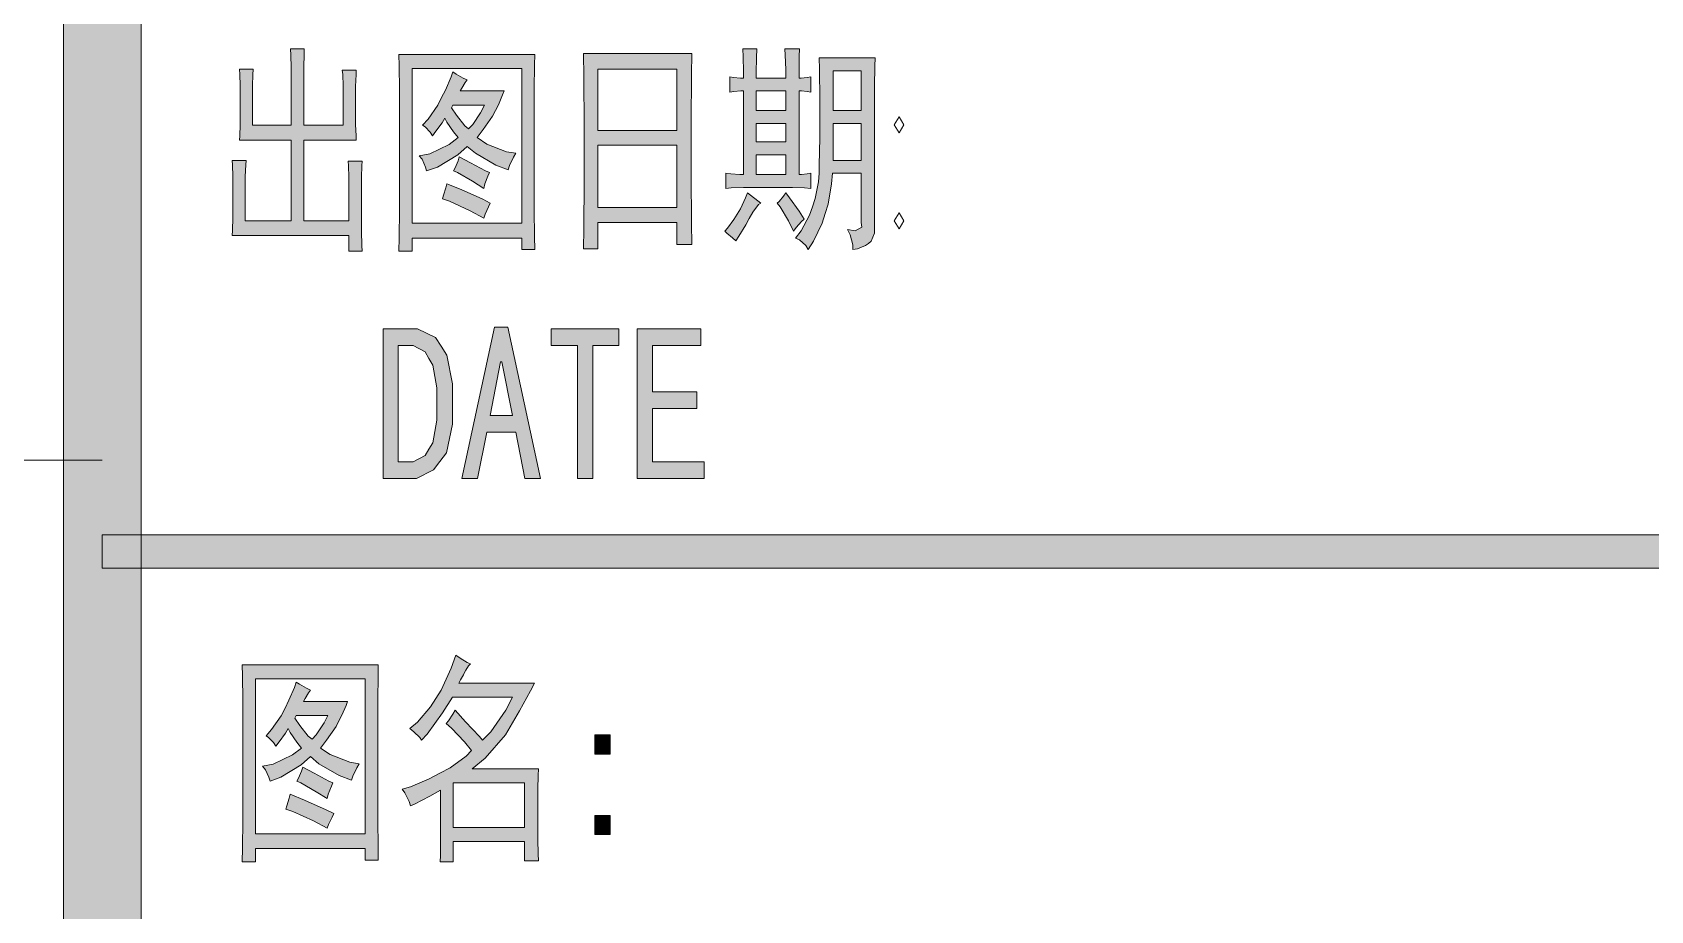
# Model space of a CAD drawing. Header units: millimetres. Extents: x 0 to 829, y 0 to 570.
# Drawn here: x 748.65 to 768.62, y 42.43 to 53.27 of the extents above; entities that cross this region are included whole.
import ezdxf

# ---------------------------------------------------------------- set-up
doc = ezdxf.new("R2010")
doc.units = ezdxf.units.MM

msp = doc.modelspace()

# ---------------------------------------------------------------- hatches: boundary and pattern name
h = msp.add_hatch(color=0)
h.dxf.hatch_style = 2
h.paths.add_polyline_path([(749.987917, 9.599083), (749.028361, 9.599083), (749.028361, 560.48275), (749.987917, 560.48275)])
h = msp.add_hatch(color=0)
h.dxf.hatch_style = 2
h.paths.add_polyline_path([(751.370806, 52.814361), (751.367278, 52.743806), (751.36375, 52.613278), (751.36375, 52.556833), (751.36375, 52.122917), (751.84, 52.122917), (751.84, 52.761444), (751.84, 52.835528), (751.836472, 52.987222), (751.832944, 53.064833), (752.002278, 53.064833), (751.99875, 52.997806), (751.995222, 52.846111), (751.995222, 52.761444), (751.995222, 52.122917), (752.482056, 52.122917), (752.482056, 52.521556), (752.482056, 52.60975), (752.478528, 52.750861), (752.471472, 52.803778), (752.644333, 52.803778), (752.640806, 52.750861), (752.63375, 52.602694), (752.63375, 52.510972), (752.63375, 52.221694), (752.63375, 52.1335), (752.640806, 51.992389), (752.644333, 51.939472), (751.995222, 51.939472), (751.995222, 50.944639), (752.552611, 50.944639), (752.552611, 51.399722), (752.552611, 51.480861), (752.549083, 51.621972), (752.545556, 51.678417), (752.714889, 51.678417), (752.711361, 51.621972), (752.707833, 51.484389), (752.707833, 51.410306), (752.707833, 50.923472), (752.707833, 50.814111), (752.711361, 50.637722), (752.714889, 50.567167), (752.552611, 50.567167), (752.552611, 50.761194), (751.10975, 50.761194), (751.116806, 50.824694), (751.120333, 50.983444), (751.120333, 51.075167), (751.120333, 51.399722), (751.120333, 51.491444), (751.116806, 51.636083), (751.10975, 51.689), (751.282611, 51.689), (751.279083, 51.636083), (751.272028, 51.491444), (751.272028, 51.399722), (751.272028, 50.944639), (751.84, 50.944639), (751.84, 51.939472), (751.201472, 51.939472), (751.205, 51.992389), (751.208528, 52.129972), (751.208528, 52.211111), (751.208528, 52.54625), (751.208528, 52.613278), (751.205, 52.750861), (751.201472, 52.814361)])
h = msp.add_hatch(color=0)
h.paths.add_polyline_path([(754.849194, 52.997806), (754.845667, 52.86375), (754.838611, 52.567417), (754.838611, 52.405139), (754.838611, 51.248028), (754.838611, 51.078694), (754.845667, 50.750611), (754.849194, 50.588333), (754.686917, 50.588333), (754.686917, 50.729444), (753.33225, 50.729444), (753.33225, 50.567167), (753.169972, 50.567167), (753.1735, 50.732972), (753.177028, 51.078694), (753.177028, 51.258611), (753.177028, 52.405139), (753.177028, 52.560361), (753.1735, 52.856694), (753.169972, 52.997806)])
h.paths.add_polyline_path([(754.686917, 50.912889), (754.686917, 52.824944), (753.33225, 52.824944), (753.33225, 50.912889)])
h = msp.add_hatch(color=0)
h.paths.add_polyline_path([(756.785944, 53.008389), (756.782417, 52.743806), (756.778889, 52.154667), (756.778889, 51.830111), (756.778889, 51.505556), (756.782417, 50.916417), (756.785944, 50.651833), (756.598972, 50.651833), (756.598972, 50.923472), (755.625306, 50.923472), (755.625306, 50.598917), (755.448917, 50.598917), (755.452444, 50.845861), (755.455972, 51.431472), (755.455972, 51.766611), (755.455972, 52.10175), (755.452444, 52.722639), (755.448917, 53.008389)])
h.paths.add_polyline_path([(756.598972, 51.106917), (756.598972, 51.875972), (755.625306, 51.875972), (755.625306, 51.106917)])
h.paths.add_polyline_path([(756.598972, 52.059417), (756.598972, 52.814361), (755.625306, 52.814361), (755.625306, 52.059417)])
h = msp.add_hatch(color=0)
h.paths.add_polyline_path([(757.424472, 52.705), (757.424472, 52.786139), (757.420944, 52.966056), (757.417417, 53.064833), (757.58675, 53.064833), (757.583222, 52.955472), (757.579694, 52.775556), (757.579694, 52.705), (757.946583, 52.705), (757.946583, 52.810833), (757.939528, 52.987222), (757.936, 53.064833), (758.115917, 53.064833), (758.112389, 52.973111), (758.108861, 52.793194), (758.108861, 52.705), (758.137083, 52.705), (758.207639, 52.712056), (758.2535, 52.719111), (758.2535, 52.532139), (758.211167, 52.539194), (758.140611, 52.54625), (758.108861, 52.54625), (758.108861, 51.516139), (758.140611, 51.516139), (758.211167, 51.523194), (758.2535, 51.53025), (758.2535, 51.343278), (758.175889, 51.350333), (758.027722, 51.353861), (757.953639, 51.353861), (757.516194, 51.353861), (757.424472, 51.353861), (757.272778, 51.350333), (757.20575, 51.343278), (757.20575, 51.53025), (757.26925, 51.523194), (757.378611, 51.516139), (757.424472, 51.516139), (757.424472, 52.54625), (757.389194, 52.54625), (757.304528, 52.539194), (757.255139, 52.532139), (757.255139, 52.719111), (757.301, 52.712056), (757.385667, 52.705)])
h.paths.add_polyline_path([(757.946583, 52.306361), (757.946583, 52.54625), (757.579694, 52.54625), (757.579694, 52.306361)])
h.paths.add_polyline_path([(757.946583, 51.516139), (757.946583, 51.756028), (757.579694, 51.756028), (757.579694, 51.516139)])
h.paths.add_polyline_path([(757.946583, 51.918306), (757.946583, 52.144083), (757.579694, 52.144083), (757.579694, 51.918306)])
h = msp.add_hatch(color=0)
h.paths.add_polyline_path([(758.708583, 50.835278), (758.800306, 50.821167), (758.884972, 50.8635), (758.877917, 50.923472), (758.877917, 51.53025), (758.521611, 51.53025), (758.511028, 51.399722), (758.468694, 51.14925), (758.429889, 51.032833), (758.394611, 50.912889), (758.288778, 50.690639), (758.22175, 50.588333), (758.193528, 50.637722), (758.115917, 50.708278), (758.066528, 50.729444), (758.137083, 50.821167), (758.239389, 51.015194), (758.274667, 51.1175), (758.306417, 51.219806), (758.34875, 51.424417), (758.355806, 51.53025), (758.359333, 51.632556), (758.366389, 51.967694), (758.366389, 52.197), (758.366389, 52.436889), (758.362861, 52.814361), (758.359333, 52.955472), (759.04725, 52.955472), (759.043722, 52.853167), (759.040194, 52.602694), (759.040194, 52.458056), (759.040194, 50.870556), (759.040194, 50.792944), (759.001389, 50.690639), (758.966111, 50.662417), (758.930833, 50.637722), (758.832056, 50.598917), (758.772083, 50.588333), (758.772083, 50.648306), (758.740333, 50.771778)])
h.paths.add_polyline_path([(758.877917, 52.306361), (758.877917, 52.793194), (758.528667, 52.793194), (758.528667, 52.306361)])
h.paths.add_polyline_path([(758.877917, 51.689), (758.877917, 52.144083), (758.528667, 52.144083), (758.528667, 51.689)])
h = msp.add_hatch(color=0)
h.paths.add_polyline_path([(754.013111, 52.683833), (753.988417, 52.652083), (753.946083, 52.581528), (753.924917, 52.54625), (754.468194, 52.54625), (754.450556, 52.496861), (754.397639, 52.376917), (754.362361, 52.306361), (754.327083, 52.235806), (754.210667, 52.07), (754.136583, 51.971222), (754.256528, 51.890083), (754.496417, 51.794833), (754.612833, 51.777194), (754.584611, 51.727806), (754.535222, 51.6255), (754.517583, 51.572583), (754.365889, 51.632556), (754.115417, 51.777194), (754.013111, 51.861861), (753.896694, 51.759556), (753.646222, 51.607861), (753.512167, 51.562), (753.498056, 51.607861), (753.455722, 51.703111), (753.420444, 51.745444), (753.550972, 51.770139), (753.790861, 51.886556), (753.900222, 51.971222), (753.843778, 52.041778), (753.762639, 52.161722), (753.737944, 52.211111), (753.702667, 52.154667), (753.625056, 52.048833), (753.582722, 51.992389), (753.5545, 52.03825), (753.494528, 52.10175), (753.462778, 52.122917), (753.529806, 52.197), (753.64975, 52.369861), (753.695611, 52.465111), (753.745, 52.556833), (753.815556, 52.719111), (753.836722, 52.782611), (753.875528, 52.754389), (753.963722, 52.705)])
h.paths.add_polyline_path([(753.819083, 52.338111), (753.879056, 52.246389), (753.984889, 52.115861), (754.03075, 52.080583), (754.083667, 52.1335), (754.178917, 52.278139), (754.224778, 52.369861), (753.836722, 52.369861)])
h = msp.add_hatch(color=0)
h.dxf.hatch_style = 2
h.paths.add_polyline_path([(753.914333, 51.734861), (754.055444, 51.65725), (754.238889, 51.562), (754.288278, 51.540833), (754.267111, 51.494972), (754.231833, 51.399722), (754.217722, 51.343278), (754.076611, 51.431472), (753.893167, 51.540833), (753.843778, 51.562), (753.864944, 51.597278), (753.900222, 51.685472)])
h = msp.add_hatch(color=0)
h.dxf.hatch_style = 2
h.paths.add_polyline_path([(753.762639, 51.399722), (753.939028, 51.329167), (754.207139, 51.209222), (754.295333, 51.159833), (754.277694, 51.1175), (754.235361, 51.025778), (754.217722, 50.976389), (754.048389, 51.068111), (753.794389, 51.188056), (753.706194, 51.216278), (753.720306, 51.258611), (753.748528, 51.350333)])
h = msp.add_hatch(color=0)
h.dxf.hatch_style = 2
h.paths.add_polyline_path([(757.636139, 51.159833), (757.607917, 51.145722), (757.537361, 51.050472), (757.495028, 50.972861), (757.452694, 50.89525), (757.368028, 50.754139), (757.329222, 50.697694), (757.286889, 50.732972), (757.219861, 50.792944), (757.191639, 50.814111), (757.226917, 50.852917), (757.304528, 50.95875), (757.346861, 51.025778), (757.385667, 51.092806), (757.449167, 51.226861), (757.473861, 51.290361)])
h = msp.add_hatch(color=0)
h.dxf.hatch_style = 2
h.paths.add_polyline_path([(758.041833, 50.814111), (757.978333, 50.944639), (757.876028, 51.1175), (757.84075, 51.159833), (757.865444, 51.181), (757.918361, 51.248028), (757.946583, 51.290361), (757.992444, 51.226861), (758.108861, 51.064583), (758.172361, 50.965806), (758.140611, 50.934056), (758.073583, 50.859972)])
h = msp.add_hatch(color=0)
h.paths.add_polyline_path([(753.833194, 48.679806), (753.833194, 48.432861), (753.755583, 48.080083), (753.674444, 47.97425), (753.596833, 47.868417), (753.385167, 47.762583), (753.251111, 47.762583), (752.975944, 47.762583), (752.975944, 49.611139), (753.251111, 49.611139), (753.399278, 49.611139), (753.621528, 49.501778), (753.692083, 49.395944), (753.762639, 49.286583), (753.833194, 48.930278)])
h.paths.add_polyline_path([(753.639167, 48.679806), (753.639167, 48.880889), (753.589778, 49.163111), (753.540389, 49.24425), (753.494528, 49.325389), (753.346361, 49.406528), (753.251111, 49.406528), (753.159389, 49.406528), (753.159389, 47.967194), (753.251111, 47.967194), (753.346361, 47.967194), (753.494528, 48.044806), (753.540389, 48.125944), (753.589778, 48.203556), (753.639167, 48.48225)])
h = msp.add_hatch(color=0)
h.paths.add_polyline_path([(754.91975, 47.762583), (754.725722, 47.762583), (754.612833, 48.334083), (754.256528, 48.334083), (754.140111, 47.762583), (753.946083, 47.762583), (754.351778, 49.632306), (754.514056, 49.632306)])
h.paths.add_polyline_path([(754.5705, 48.542222), (754.439972, 49.201917), (754.425861, 49.201917), (754.295333, 48.542222)])
h = msp.add_hatch(color=0)
h.dxf.hatch_style = 2
h.paths.add_polyline_path([(755.886361, 49.406528), (755.561806, 49.406528), (755.561806, 47.762583), (755.374833, 47.762583), (755.374833, 49.406528), (755.050278, 49.406528), (755.050278, 49.611139), (755.886361, 49.611139)])
h = msp.add_hatch(color=0)
h.dxf.hatch_style = 2
h.paths.add_polyline_path([(756.937639, 47.762583), (756.112139, 47.762583), (756.112139, 49.611139), (756.898833, 49.611139), (756.898833, 49.406528), (756.299111, 49.406528), (756.299111, 48.8315), (756.849444, 48.8315), (756.849444, 48.626889), (756.299111, 48.626889), (756.299111, 47.967194), (756.937639, 47.967194)])
h = msp.add_hatch(color=0)
h.dxf.hatch_style = 2
h.paths.add_polyline_path([(797.535306, 47.067611), (797.535306, 46.654861), (749.508139, 46.654861), (749.508139, 47.067611)])
h = msp.add_hatch(color=0)
h.paths.add_polyline_path([(754.051917, 45.476583), (754.03075, 45.448361), (753.995472, 45.395444), (753.981361, 45.367222), (753.96725, 45.339), (753.931972, 45.2755), (753.910806, 45.236694), (754.845667, 45.236694), (754.796278, 45.141444), (754.658694, 44.8945), (754.574028, 44.746333), (754.485833, 44.598167), (754.235361, 44.312417), (754.073083, 44.178361), (754.895056, 44.178361), (754.888, 44.097222), (754.884472, 43.927889), (754.884472, 43.843222), (754.884472, 43.398722), (754.884472, 43.307), (754.888, 43.130611), (754.895056, 43.042417), (754.722194, 43.042417), (754.722194, 43.282306), (753.84025, 43.282306), (753.84025, 43.031833), (753.677972, 43.031833), (753.6815, 43.109444), (753.685028, 43.282306), (753.685028, 43.377556), (753.685028, 43.917306), (753.550972, 43.843222), (753.364, 43.744444), (753.311083, 43.723278), (753.296972, 43.776194), (753.244056, 43.882028), (753.208778, 43.927889), (753.311083, 43.956111), (753.543917, 44.054889), (753.674444, 44.125444), (753.801444, 44.192472), (753.999, 44.333583), (754.066028, 44.404139), (753.977833, 44.5135), (753.819083, 44.679306), (753.752056, 44.739278), (753.780278, 44.771028), (753.836722, 44.852167), (753.864944, 44.901556), (753.991944, 44.760444), (754.164806, 44.577), (754.203611, 44.534667), (754.305917, 44.636972), (754.489361, 44.901556), (754.5705, 45.063833), (753.829667, 45.063833), (753.709722, 44.869806), (753.519222, 44.605222), (753.448667, 44.534667), (753.4275, 44.566417), (753.353417, 44.636972), (753.304028, 44.675778), (753.399278, 44.756917), (753.558028, 44.943889), (753.625056, 45.046194), (753.692083, 45.152028), (753.815556, 45.420139), (753.872, 45.582417), (753.924917, 45.543611), (754.013111, 45.490694)])
h.paths.add_polyline_path([(754.722194, 43.455167), (754.722194, 44.0055), (753.84025, 44.0055), (753.84025, 43.455167)])
h = msp.add_hatch(color=0)
h.paths.add_polyline_path([(752.915972, 45.462472), (752.912444, 45.328417), (752.908917, 45.032083), (752.908917, 44.869806), (752.908917, 43.712694), (752.908917, 43.546889), (752.912444, 43.215278), (752.915972, 43.053), (752.753694, 43.053), (752.753694, 43.194111), (751.399028, 43.194111), (751.399028, 43.031833), (751.23675, 43.031833), (751.240278, 43.201167), (751.243806, 43.546889), (751.243806, 43.723278), (751.243806, 44.869806), (751.243806, 45.025028), (751.240278, 45.324889), (751.23675, 45.462472)])
h.paths.add_polyline_path([(752.753694, 43.377556), (752.753694, 45.289611), (751.399028, 45.289611), (751.399028, 43.377556)])
h = msp.add_hatch(color=0)
h.paths.add_polyline_path([(752.079889, 45.152028), (752.055194, 45.11675), (752.012861, 45.046194), (751.991694, 45.010917), (752.534972, 45.010917), (752.517333, 44.961528), (752.464417, 44.841583), (752.429139, 44.771028), (752.393861, 44.700472), (752.277444, 44.534667), (752.203361, 44.435889), (752.323306, 44.35475), (752.563194, 44.2595), (752.679611, 44.241861), (752.651389, 44.192472), (752.602, 44.090167), (752.584361, 44.03725), (752.432667, 44.097222), (752.182194, 44.241861), (752.079889, 44.330056), (751.963472, 44.22775), (751.713, 44.076056), (751.578944, 44.026667), (751.564833, 44.076056), (751.5225, 44.167778), (751.487222, 44.210111), (751.61775, 44.238333), (751.857639, 44.351222), (751.967, 44.435889), (751.910556, 44.506444), (751.829417, 44.626389), (751.804722, 44.675778), (751.769444, 44.619333), (751.691833, 44.5135), (751.6495, 44.460583), (751.621278, 44.502917), (751.561306, 44.566417), (751.529556, 44.587583), (751.596583, 44.665194), (751.716528, 44.834528), (751.765917, 44.929778), (751.811778, 45.025028), (751.882333, 45.183778), (751.9035, 45.247278), (751.942306, 45.222583), (752.0305, 45.173194)])
h.paths.add_polyline_path([(751.885861, 44.806306), (751.945833, 44.714583), (752.051667, 44.584056), (752.097528, 44.54525), (752.150444, 44.598167), (752.245694, 44.746333), (752.291556, 44.838056), (751.9035, 44.838056)])
h = msp.add_hatch(color=0)
h.dxf.hatch_style = 2
h.paths.add_polyline_path([(755.777, 44.361806), (755.590028, 44.361806), (755.590028, 44.598167), (755.777, 44.598167)])
h = msp.add_hatch(color=0)
h.dxf.hatch_style = 2
h.paths.add_polyline_path([(751.984639, 44.199528), (752.122222, 44.125444), (752.305667, 44.026667), (752.355056, 44.0055), (752.337417, 43.963167), (752.298611, 43.864389), (752.2845, 43.811472), (752.146917, 43.896139), (751.959944, 44.0055), (751.910556, 44.026667), (751.931722, 44.065472), (751.967, 44.150139)])
h = msp.add_hatch(color=0)
h.dxf.hatch_style = 2
h.paths.add_polyline_path([(751.829417, 43.864389), (752.005806, 43.793833), (752.273917, 43.673889), (752.365639, 43.628028), (752.344472, 43.582167), (752.302139, 43.490444), (752.2845, 43.444583), (752.115167, 43.536306), (751.861167, 43.652722), (751.772972, 43.680944), (751.787083, 43.723278), (751.815306, 43.815)])
h = msp.add_hatch(color=0)
h.dxf.hatch_style = 2
h.paths.add_polyline_path([(755.777, 43.366972), (755.590028, 43.366972), (755.590028, 43.603333), (755.777, 43.603333)])

# ---------------------------------------------------------------- linework, layer by layer
at = {"color": 0, "lineweight": 0}
for points in [[(749.987917, 9.599083), (749.028361, 9.599083), (749.028361, 560.48275), (749.987917, 560.48275)], [(751.370806, 52.814361), (751.367278, 52.743806), (751.36375, 52.613278), (751.36375, 52.556833), (751.36375, 52.122917), (751.84, 52.122917), (751.84, 52.761444), (751.84, 52.835528), (751.836472, 52.987222), (751.832944, 53.064833), (752.002278, 53.064833), (751.99875, 52.997806), (751.995222, 52.846111), (751.995222, 52.761444), (751.995222, 52.122917), (752.482056, 52.122917), (752.482056, 52.521556), (752.482056, 52.60975), (752.478528, 52.750861), (752.471472, 52.803778), (752.644333, 52.803778), (752.640806, 52.750861), (752.63375, 52.602694), (752.63375, 52.510972), (752.63375, 52.221694), (752.63375, 52.1335), (752.640806, 51.992389), (752.644333, 51.939472), (751.995222, 51.939472), (751.995222, 50.944639), (752.552611, 50.944639), (752.552611, 51.399722), (752.552611, 51.480861), (752.549083, 51.621972), (752.545556, 51.678417), (752.714889, 51.678417), (752.711361, 51.621972), (752.707833, 51.484389), (752.707833, 51.410306), (752.707833, 50.923472), (752.707833, 50.814111), (752.711361, 50.637722), (752.714889, 50.567167), (752.552611, 50.567167), (752.552611, 50.761194), (751.10975, 50.761194), (751.116806, 50.824694), (751.120333, 50.983444), (751.120333, 51.075167), (751.120333, 51.399722), (751.120333, 51.491444), (751.116806, 51.636083), (751.10975, 51.689), (751.282611, 51.689), (751.279083, 51.636083), (751.272028, 51.491444), (751.272028, 51.399722), (751.272028, 50.944639), (751.84, 50.944639), (751.84, 51.939472), (751.201472, 51.939472), (751.205, 51.992389), (751.208528, 52.129972), (751.208528, 52.211111), (751.208528, 52.54625), (751.208528, 52.613278), (751.205, 52.750861), (751.201472, 52.814361)], [(754.849194, 52.997806), (754.845667, 52.86375), (754.838611, 52.567417), (754.838611, 52.405139), (754.838611, 51.248028), (754.838611, 51.078694), (754.845667, 50.750611), (754.849194, 50.588333), (754.686917, 50.588333), (754.686917, 50.729444), (753.33225, 50.729444), (753.33225, 50.567167), (753.169972, 50.567167), (753.1735, 50.732972), (753.177028, 51.078694), (753.177028, 51.258611), (753.177028, 52.405139), (753.177028, 52.560361), (753.1735, 52.856694), (753.169972, 52.997806)], [(756.785944, 53.008389), (756.782417, 52.743806), (756.778889, 52.154667), (756.778889, 51.830111), (756.778889, 51.505556), (756.782417, 50.916417), (756.785944, 50.651833), (756.598972, 50.651833), (756.598972, 50.923472), (755.625306, 50.923472), (755.625306, 50.598917), (755.448917, 50.598917), (755.452444, 50.845861), (755.455972, 51.431472), (755.455972, 51.766611), (755.455972, 52.10175), (755.452444, 52.722639), (755.448917, 53.008389)], [(757.424472, 52.705), (757.424472, 52.786139), (757.420944, 52.966056), (757.417417, 53.064833), (757.58675, 53.064833), (757.583222, 52.955472), (757.579694, 52.775556), (757.579694, 52.705), (757.946583, 52.705), (757.946583, 52.810833), (757.939528, 52.987222), (757.936, 53.064833), (758.115917, 53.064833), (758.112389, 52.973111), (758.108861, 52.793194), (758.108861, 52.705), (758.137083, 52.705), (758.207639, 52.712056), (758.2535, 52.719111), (758.2535, 52.532139), (758.211167, 52.539194), (758.140611, 52.54625), (758.108861, 52.54625), (758.108861, 51.516139), (758.140611, 51.516139), (758.211167, 51.523194), (758.2535, 51.53025), (758.2535, 51.343278), (758.175889, 51.350333), (758.027722, 51.353861), (757.953639, 51.353861), (757.516194, 51.353861), (757.424472, 51.353861), (757.272778, 51.350333), (757.20575, 51.343278), (757.20575, 51.53025), (757.26925, 51.523194), (757.378611, 51.516139), (757.424472, 51.516139), (757.424472, 52.54625), (757.389194, 52.54625), (757.304528, 52.539194), (757.255139, 52.532139), (757.255139, 52.719111), (757.301, 52.712056), (757.385667, 52.705)], [(758.708583, 50.835278), (758.800306, 50.821167), (758.884972, 50.8635), (758.877917, 50.923472), (758.877917, 51.53025), (758.521611, 51.53025), (758.511028, 51.399722), (758.468694, 51.14925), (758.429889, 51.032833), (758.394611, 50.912889), (758.288778, 50.690639), (758.22175, 50.588333), (758.193528, 50.637722), (758.115917, 50.708278), (758.066528, 50.729444), (758.137083, 50.821167), (758.239389, 51.015194), (758.274667, 51.1175), (758.306417, 51.219806), (758.34875, 51.424417), (758.355806, 51.53025), (758.359333, 51.632556), (758.366389, 51.967694), (758.366389, 52.197), (758.366389, 52.436889), (758.362861, 52.814361), (758.359333, 52.955472), (759.04725, 52.955472), (759.043722, 52.853167), (759.040194, 52.602694), (759.040194, 52.458056), (759.040194, 50.870556), (759.040194, 50.792944), (759.001389, 50.690639), (758.966111, 50.662417), (758.930833, 50.637722), (758.832056, 50.598917), (758.772083, 50.588333), (758.772083, 50.648306), (758.740333, 50.771778)], [(754.686917, 50.912889), (754.686917, 52.824944), (753.33225, 52.824944), (753.33225, 50.912889)], [(754.013111, 52.683833), (753.988417, 52.652083), (753.946083, 52.581528), (753.924917, 52.54625), (754.468194, 52.54625), (754.450556, 52.496861), (754.397639, 52.376917), (754.362361, 52.306361), (754.327083, 52.235806), (754.210667, 52.07), (754.136583, 51.971222), (754.256528, 51.890083), (754.496417, 51.794833), (754.612833, 51.777194), (754.584611, 51.727806), (754.535222, 51.6255), (754.517583, 51.572583), (754.365889, 51.632556), (754.115417, 51.777194), (754.013111, 51.861861), (753.896694, 51.759556), (753.646222, 51.607861), (753.512167, 51.562), (753.498056, 51.607861), (753.455722, 51.703111), (753.420444, 51.745444), (753.550972, 51.770139), (753.790861, 51.886556), (753.900222, 51.971222), (753.843778, 52.041778), (753.762639, 52.161722), (753.737944, 52.211111), (753.702667, 52.154667), (753.625056, 52.048833), (753.582722, 51.992389), (753.5545, 52.03825), (753.494528, 52.10175), (753.462778, 52.122917), (753.529806, 52.197), (753.64975, 52.369861), (753.695611, 52.465111), (753.745, 52.556833), (753.815556, 52.719111), (753.836722, 52.782611), (753.875528, 52.754389), (753.963722, 52.705)], [(756.598972, 52.059417), (756.598972, 52.814361), (755.625306, 52.814361), (755.625306, 52.059417)], [(758.877917, 52.306361), (758.877917, 52.793194), (758.528667, 52.793194), (758.528667, 52.306361)], [(757.946583, 52.306361), (757.946583, 52.54625), (757.579694, 52.54625), (757.579694, 52.306361)], [(753.819083, 52.338111), (753.879056, 52.246389), (753.984889, 52.115861), (754.03075, 52.080583), (754.083667, 52.1335), (754.178917, 52.278139), (754.224778, 52.369861), (753.836722, 52.369861)], [(757.946583, 51.918306), (757.946583, 52.144083), (757.579694, 52.144083), (757.579694, 51.918306)], [(758.877917, 51.689), (758.877917, 52.144083), (758.528667, 52.144083), (758.528667, 51.689)], [(759.343583, 52.22875), (759.283611, 52.129972), (759.343583, 52.031194), (759.403556, 52.129972)], [(756.598972, 51.106917), (756.598972, 51.875972), (755.625306, 51.875972), (755.625306, 51.106917)], [(757.946583, 51.516139), (757.946583, 51.756028), (757.579694, 51.756028), (757.579694, 51.516139)], [(753.914333, 51.734861), (754.055444, 51.65725), (754.238889, 51.562), (754.288278, 51.540833), (754.267111, 51.494972), (754.231833, 51.399722), (754.217722, 51.343278), (754.076611, 51.431472), (753.893167, 51.540833), (753.843778, 51.562), (753.864944, 51.597278), (753.900222, 51.685472)], [(753.762639, 51.399722), (753.939028, 51.329167), (754.207139, 51.209222), (754.295333, 51.159833), (754.277694, 51.1175), (754.235361, 51.025778), (754.217722, 50.976389), (754.048389, 51.068111), (753.794389, 51.188056), (753.706194, 51.216278), (753.720306, 51.258611), (753.748528, 51.350333)], [(757.636139, 51.159833), (757.607917, 51.145722), (757.537361, 51.050472), (757.495028, 50.972861), (757.452694, 50.89525), (757.368028, 50.754139), (757.329222, 50.697694), (757.286889, 50.732972), (757.219861, 50.792944), (757.191639, 50.814111), (757.226917, 50.852917), (757.304528, 50.95875), (757.346861, 51.025778), (757.385667, 51.092806), (757.449167, 51.226861), (757.473861, 51.290361)], [(758.041833, 50.814111), (757.978333, 50.944639), (757.876028, 51.1175), (757.84075, 51.159833), (757.865444, 51.181), (757.918361, 51.248028), (757.946583, 51.290361), (757.992444, 51.226861), (758.108861, 51.064583), (758.172361, 50.965806), (758.140611, 50.934056), (758.073583, 50.859972)], [(759.343583, 51.043417), (759.283611, 50.944639), (759.343583, 50.845861), (759.403556, 50.944639)], [(753.833194, 48.679806), (753.833194, 48.432861), (753.755583, 48.080083), (753.674444, 47.97425), (753.596833, 47.868417), (753.385167, 47.762583), (753.251111, 47.762583), (752.975944, 47.762583), (752.975944, 49.611139), (753.251111, 49.611139), (753.399278, 49.611139), (753.621528, 49.501778), (753.692083, 49.395944), (753.762639, 49.286583), (753.833194, 48.930278)], [(754.91975, 47.762583), (754.725722, 47.762583), (754.612833, 48.334083), (754.256528, 48.334083), (754.140111, 47.762583), (753.946083, 47.762583), (754.351778, 49.632306), (754.514056, 49.632306)], [(755.886361, 49.406528), (755.561806, 49.406528), (755.561806, 47.762583), (755.374833, 47.762583), (755.374833, 49.406528), (755.050278, 49.406528), (755.050278, 49.611139), (755.886361, 49.611139)], [(756.937639, 47.762583), (756.112139, 47.762583), (756.112139, 49.611139), (756.898833, 49.611139), (756.898833, 49.406528), (756.299111, 49.406528), (756.299111, 48.8315), (756.849444, 48.8315), (756.849444, 48.626889), (756.299111, 48.626889), (756.299111, 47.967194), (756.937639, 47.967194)], [(753.639167, 48.679806), (753.639167, 48.880889), (753.589778, 49.163111), (753.540389, 49.24425), (753.494528, 49.325389), (753.346361, 49.406528), (753.251111, 49.406528), (753.159389, 49.406528), (753.159389, 47.967194), (753.251111, 47.967194), (753.346361, 47.967194), (753.494528, 48.044806), (753.540389, 48.125944), (753.589778, 48.203556), (753.639167, 48.48225)], [(754.5705, 48.542222), (754.439972, 49.201917), (754.425861, 49.201917), (754.295333, 48.542222)], [(797.535306, 47.067611), (797.535306, 46.654861), (749.508139, 46.654861), (749.508139, 47.067611)], [(754.051917, 45.476583), (754.03075, 45.448361), (753.995472, 45.395444), (753.981361, 45.367222), (753.96725, 45.339), (753.931972, 45.2755), (753.910806, 45.236694), (754.845667, 45.236694), (754.796278, 45.141444), (754.658694, 44.8945), (754.574028, 44.746333), (754.485833, 44.598167), (754.235361, 44.312417), (754.073083, 44.178361), (754.895056, 44.178361), (754.888, 44.097222), (754.884472, 43.927889), (754.884472, 43.843222), (754.884472, 43.398722), (754.884472, 43.307), (754.888, 43.130611), (754.895056, 43.042417), (754.722194, 43.042417), (754.722194, 43.282306), (753.84025, 43.282306), (753.84025, 43.031833), (753.677972, 43.031833), (753.6815, 43.109444), (753.685028, 43.282306), (753.685028, 43.377556), (753.685028, 43.917306), (753.550972, 43.843222), (753.364, 43.744444), (753.311083, 43.723278), (753.296972, 43.776194), (753.244056, 43.882028), (753.208778, 43.927889), (753.311083, 43.956111), (753.543917, 44.054889), (753.674444, 44.125444), (753.801444, 44.192472), (753.999, 44.333583), (754.066028, 44.404139), (753.977833, 44.5135), (753.819083, 44.679306), (753.752056, 44.739278), (753.780278, 44.771028), (753.836722, 44.852167), (753.864944, 44.901556), (753.991944, 44.760444), (754.164806, 44.577), (754.203611, 44.534667), (754.305917, 44.636972), (754.489361, 44.901556), (754.5705, 45.063833), (753.829667, 45.063833), (753.709722, 44.869806), (753.519222, 44.605222), (753.448667, 44.534667), (753.4275, 44.566417), (753.353417, 44.636972), (753.304028, 44.675778), (753.399278, 44.756917), (753.558028, 44.943889), (753.625056, 45.046194), (753.692083, 45.152028), (753.815556, 45.420139), (753.872, 45.582417), (753.924917, 45.543611), (754.013111, 45.490694)], [(752.915972, 45.462472), (752.912444, 45.328417), (752.908917, 45.032083), (752.908917, 44.869806), (752.908917, 43.712694), (752.908917, 43.546889), (752.912444, 43.215278), (752.915972, 43.053), (752.753694, 43.053), (752.753694, 43.194111), (751.399028, 43.194111), (751.399028, 43.031833), (751.23675, 43.031833), (751.240278, 43.201167), (751.243806, 43.546889), (751.243806, 43.723278), (751.243806, 44.869806), (751.243806, 45.025028), (751.240278, 45.324889), (751.23675, 45.462472)], [(752.753694, 43.377556), (752.753694, 45.289611), (751.399028, 45.289611), (751.399028, 43.377556)], [(752.079889, 45.152028), (752.055194, 45.11675), (752.012861, 45.046194), (751.991694, 45.010917), (752.534972, 45.010917), (752.517333, 44.961528), (752.464417, 44.841583), (752.429139, 44.771028), (752.393861, 44.700472), (752.277444, 44.534667), (752.203361, 44.435889), (752.323306, 44.35475), (752.563194, 44.2595), (752.679611, 44.241861), (752.651389, 44.192472), (752.602, 44.090167), (752.584361, 44.03725), (752.432667, 44.097222), (752.182194, 44.241861), (752.079889, 44.330056), (751.963472, 44.22775), (751.713, 44.076056), (751.578944, 44.026667), (751.564833, 44.076056), (751.5225, 44.167778), (751.487222, 44.210111), (751.61775, 44.238333), (751.857639, 44.351222), (751.967, 44.435889), (751.910556, 44.506444), (751.829417, 44.626389), (751.804722, 44.675778), (751.769444, 44.619333), (751.691833, 44.5135), (751.6495, 44.460583), (751.621278, 44.502917), (751.561306, 44.566417), (751.529556, 44.587583), (751.596583, 44.665194), (751.716528, 44.834528), (751.765917, 44.929778), (751.811778, 45.025028), (751.882333, 45.183778), (751.9035, 45.247278), (751.942306, 45.222583), (752.0305, 45.173194)], [(751.885861, 44.806306), (751.945833, 44.714583), (752.051667, 44.584056), (752.097528, 44.54525), (752.150444, 44.598167), (752.245694, 44.746333), (752.291556, 44.838056), (751.9035, 44.838056)], [(755.777, 44.361806), (755.590028, 44.361806), (755.590028, 44.598167), (755.777, 44.598167)], [(751.984639, 44.199528), (752.122222, 44.125444), (752.305667, 44.026667), (752.355056, 44.0055), (752.337417, 43.963167), (752.298611, 43.864389), (752.2845, 43.811472), (752.146917, 43.896139), (751.959944, 44.0055), (751.910556, 44.026667), (751.931722, 44.065472), (751.967, 44.150139)], [(754.722194, 43.455167), (754.722194, 44.0055), (753.84025, 44.0055), (753.84025, 43.455167)], [(751.829417, 43.864389), (752.005806, 43.793833), (752.273917, 43.673889), (752.365639, 43.628028), (752.344472, 43.582167), (752.302139, 43.490444), (752.2845, 43.444583), (752.115167, 43.536306), (751.861167, 43.652722), (751.772972, 43.680944), (751.787083, 43.723278), (751.815306, 43.815)], [(755.777, 43.366972), (755.590028, 43.366972), (755.590028, 43.603333), (755.777, 43.603333)]]:
    msp.add_lwpolyline(points, close=True, dxfattribs=at)
msp.add_lwpolyline([(576.756389, 47.988361), (749.508139, 47.988361)], dxfattribs=at)

doc.saveas('drawing.dxf')
